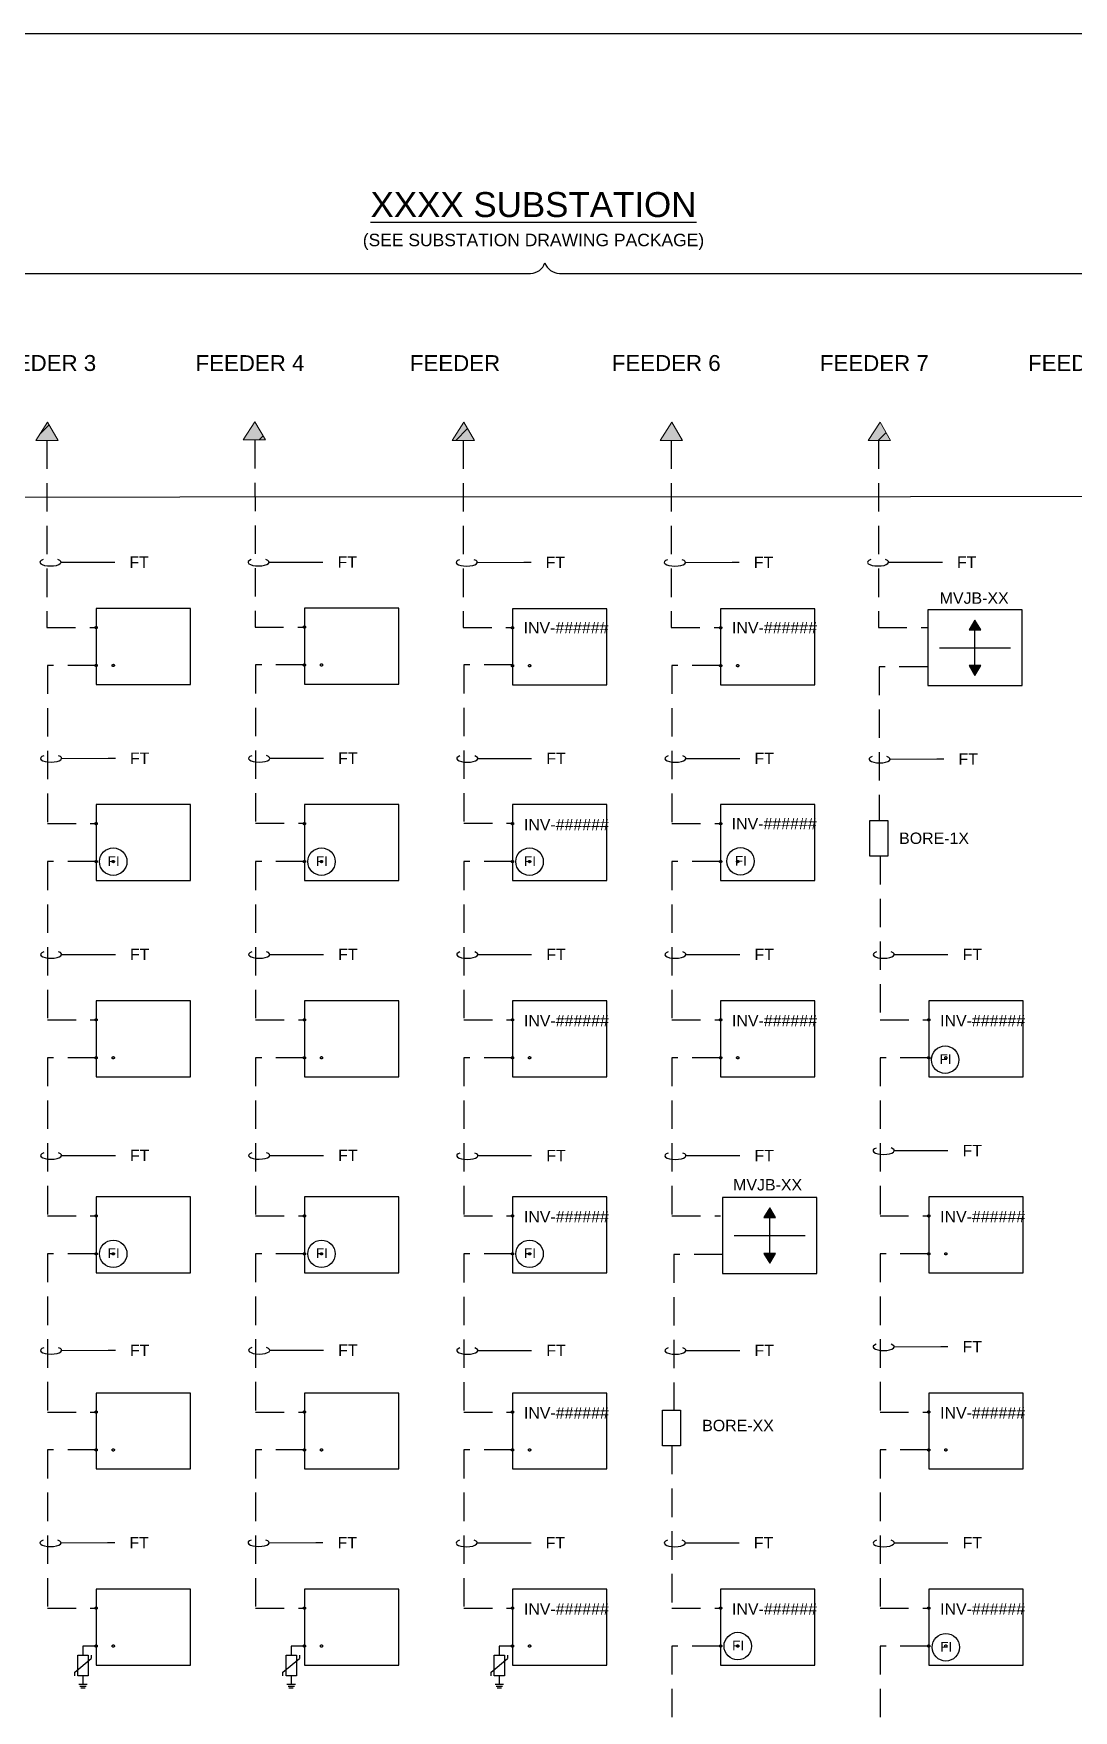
# Model space of a CAD drawing. Header units: feet. Extents: x -17.9 to 68.3, y -75.5 to 2.6.
# Drawn here: x 20.84 to 29.97, y -27.4 to -12.68 of the extents above; entities that cross this region are included whole.
import ezdxf
from ezdxf import colors
from ezdxf.entities.mleader import LeaderData, LeaderLine
from ezdxf.math import Vec2, Vec3

# ---------------------------------------------------------------- set-up
doc = ezdxf.new("R2010")
doc.units = ezdxf.units.FT
doc.header["$MEASUREMENT"] = 0
for name, pattern in [('DASHED2', [0.375, 0.25, -0.125]), ('HIDDEN', [0.375, 0.25, -0.125]), ('PHANTOM2', [1.25, 0.625, -0.125, 0.125, -0.125, 0.125, -0.125])]:
    doc.linetypes.add(name, pattern=pattern)
for name, color, linetype in [('E-1LIN', 4, 'Continuous'), ('E-1LIN-EQPM-ENCL', 7, 'PHANTOM2'), ('G-ANNO-TEXT', 1, 'Continuous'), ('G-ANNO-TEXT-BOUNDARY', 253, 'Continuous'), ('PV-MV-EQUIP', 162, 'Continuous'), ('PV-UG-MV-CABLE', 5, 'HIDDEN')]:
    doc.layers.add(name, color=color, linetype=linetype)
doc.layers.add('PV-PCS BOUNDARY', color=224, linetype='DASHED2', lineweight=0)
doc.styles.add('NEI-A', font='arial.ttf')

# ---------------------------------------------------------------- blocks, each defined once
blk = doc.blocks.new('*U45')
at = {"linetype": 'Continuous'}
blk.add_lwpolyline([(0.828, 0.167), (0, 0.167), (0, -0.5), (0.828, -0.5)], close=True, dxfattribs=at)
at = {"layer": 'Defpoints', "linetype": 'DASHED2'}
for centre in [(0, 0), (0, -0.333), (0.15, -0.333)]:
    blk.add_circle(centre, 0.01, dxfattribs=at)
blk = doc.blocks.new('ARROW')
h = blk.add_hatch()
h.set_pattern_fill('ANSI31', color=256)
h.paths.add_polyline_path([(0, 0), (-0.074, -0.114), (0.066, -0.114)])
h = blk.add_hatch(color=256)
h.dxf.hatch_style = 1
h.paths.add_polyline_path([(0, 0), (-0.074, -0.114), (0.066, -0.114)])
blk.add_lwpolyline([(0, 0), (-0.074, -0.114), (0.066, -0.114), (0, 0)], close=True)
blk = doc.blocks.new('FAULT INDICATOR')
at = {"layer": 'E-1LIN'}
blk.add_circle((0, 0), 0.141, dxfattribs=at)
at = {"layer": 'E-1LIN', "insert": (-0.058, 0.056), "char_height": 0.1, "attachment_point": 1, "style": 'NEI-A'}
blk.add_mtext_dynamic_manual_height_columns('FI', width=0.49016, gutter_width=0.547, heights=[0], dxfattribs=at)
blk = doc.blocks.new('*U51')
h = blk.add_hatch(color=256)
h.dxf.hatch_style = 1
h.paths.add_polyline_path([(0.299, 0.175), (0.262, 0.113), (0.335, 0.113)])
h = blk.add_hatch(color=256)
h.dxf.hatch_style = 1
h.paths.add_polyline_path([(0.299, -0.175), (0.335, -0.113), (0.262, -0.113)])
for points in [[(0.262, 0.113), (0.335, 0.113), (0.299, 0.175)], [(0.335, -0.113), (0.262, -0.113), (0.299, -0.175)]]:
    blk.add_lwpolyline(points, close=True)
for points in [[(0.299, -0.113), (0.299, 0.113)], [(0.074, 0), (0.524, 0)]]:
    blk.add_lwpolyline(points)
at = {"layer": 'PV-MV-EQUIP', "linetype": 'Continuous'}
blk.add_lwpolyline([(0, -0.24), (0.597, -0.24), (0.597, 0.24), (0, 0.24)], close=True, dxfattribs=at)
blk = doc.blocks.new('A$Cc326a1cc')
for p, q in [((-0.486, 0.026), (-0.486, -0.024)), ((-0.466, 0.037), (-0.466, -0.037)), ((-0.444, 0.049), (-0.444, -0.049)), ((-0.346, 0), (-0.444, 0))]:
    blk.add_line(p, q)
for points in [[(-0.346, 0.096), (-0.304, 0.096)], [(-0.304, 0.096), (-0.147, -0.096)], [(0, 0), (-0.106, 0)], [(-0.106, -0.096), (-0.147, -0.096)]]:
    blk.add_lwpolyline(points)
blk.add_lwpolyline([(-0.106, 0.06), (-0.106, -0.06), (-0.346, -0.06), (-0.346, 0.06)], close=True)
blk = doc.blocks.new('Equipment Callout Arrowhead .75')
at = {"color": 0}
blk.add_ellipse((-0.25, 0), major_axis=(0.743, 0), ratio=0.350959, start_param=-0.80282, end_param=3.944413, dxfattribs=at)

msp = doc.modelspace()

# ---------------------------------------------------------------- linework, layer by layer
at = {"layer": 'Defpoints', "color": 5}
msp.add_lwpolyline([(14.495, -12.676), (41.404, -12.676), (41.404, -35.686), (14.495, -35.686)], close=True, dxfattribs=at)
at = {"layer": 'E-1LIN'}
for points in [[(21.387, -26.836), (21.271, -26.836)], [(23.215, -26.836), (23.099, -26.836)], [(25.042, -26.836), (24.926, -26.836)]]:
    msp.add_lwpolyline(points, dxfattribs=at)
at = {"layer": 'G-ANNO-TEXT', "flags": 128}
msp.add_lwpolyline([(16.628, -14.876, -0.463783), (16.715, -14.783), (25.201, -14.783, 0.298343), (25.327, -14.69, 0.298343), (25.453, -14.783), (33.979, -14.783, -0.4246), (34.112, -14.876)], format="xyb", dxfattribs=at)
at = {"layer": 'G-ANNO-TEXT-BOUNDARY', "flags": 128}
msp.add_lwpolyline([(34.953, -16.741), (15.701, -16.749)], dxfattribs=at)
at = {"layer": 'PV-MV-EQUIP', "linetype": 'Continuous'}
for points in [[(28.336, -19.586), (28.336, -19.899), (28.179, -19.899), (28.179, -19.586)], [(26.516, -24.765), (26.516, -25.078), (26.36, -25.078), (26.36, -24.765)]]:
    msp.add_lwpolyline(points, close=True, dxfattribs=at)
at = {"layer": 'PV-UG-MV-CABLE'}
for points in [[(20.954, -16.249), (20.955, -17.892), (21.387, -17.892)], [(22.781, -16.245), (22.782, -17.888), (23.215, -17.888)], [(24.609, -16.249), (24.609, -17.892), (25.042, -17.892)], [(26.436, -16.249), (26.436, -17.892), (26.869, -17.892)], [(28.254, -16.249), (28.255, -17.892), (28.687, -17.892)], [(21.387, -18.225), (20.96, -18.225), (20.96, -19.614), (21.387, -19.614)], [(23.215, -18.221), (22.787, -18.221), (22.787, -19.61), (23.214, -19.61)], [(25.042, -18.221), (24.615, -18.221), (24.615, -19.61), (25.042, -19.61)], [(26.869, -18.225), (26.442, -18.225), (26.442, -19.614), (26.869, -19.614)], [(28.687, -18.236), (28.26, -18.236), (28.26, -19.586)], [(21.387, -19.948), (20.96, -19.948), (20.96, -21.337), (21.387, -21.337)], [(23.215, -19.948), (22.787, -19.948), (22.787, -21.337), (23.214, -21.337)], [(25.042, -19.948), (24.615, -19.948), (24.615, -21.337), (25.042, -21.337)], [(26.869, -19.948), (26.442, -19.948), (26.442, -21.337), (26.869, -21.337)], [(28.27, -19.899), (28.27, -21.337), (28.696, -21.337)], [(21.387, -21.67), (20.96, -21.67), (20.96, -23.059), (21.387, -23.059)], [(23.215, -21.67), (22.787, -21.67), (22.787, -23.059), (23.214, -23.059)], [(25.042, -21.67), (24.615, -21.67), (24.615, -23.059), (25.042, -23.059)], [(26.869, -21.67), (26.442, -21.67), (26.442, -23.059), (26.869, -23.059)], [(28.696, -21.67), (28.269, -21.67), (28.269, -23.059), (28.696, -23.059)], [(21.387, -23.392), (20.96, -23.392), (20.96, -24.781), (21.387, -24.781)], [(23.215, -23.392), (22.787, -23.392), (22.787, -24.781), (23.214, -24.781)], [(25.042, -23.393), (24.615, -23.393), (24.615, -24.782), (25.042, -24.782)], [(26.886, -23.397), (26.459, -23.397), (26.459, -24.765)], [(28.696, -23.392), (28.269, -23.392), (28.269, -24.781), (28.696, -24.781)], [(21.387, -25.114), (20.96, -25.114), (20.96, -26.503), (21.387, -26.503)], [(23.215, -25.114), (22.787, -25.114), (22.787, -26.503), (23.214, -26.503)], [(25.042, -25.114), (24.615, -25.114), (24.615, -26.503), (25.042, -26.503)], [(26.442, -25.078), (26.442, -26.503), (26.869, -26.503)], [(28.696, -25.114), (28.269, -25.114), (28.269, -26.503), (28.696, -26.503)], [(26.869, -26.836), (26.442, -26.836), (26.442, -28.225), (26.869, -28.225)], [(28.696, -26.836), (28.269, -26.836), (28.269, -28.225), (28.696, -28.225)]]:
    msp.add_lwpolyline(points, dxfattribs=at)

# ---------------------------------------------------------------- block references
for name, p, xscale, yscale, zscale in [('*U51', (28.687, -18.069), 1.387623779437333, 1.387623779437333, 1.387623779437333), ('FAULT INDICATOR', (21.537, -19.948), 0.8542186844683534, 0.8542186844683534, 0.8542186844683534), ('FAULT INDICATOR', (23.365, -19.948), 0.8542186844683534, 0.8542186844683534, 0.8542186844683534), ('FAULT INDICATOR', (25.192, -19.948), 0.8542186844683534, 0.8542186844683534, 0.8542186844683534), ('FAULT INDICATOR', (27.043, -19.945), 0.8542186844683534, 0.8542186844683534, 0.8542186844683534), ('FAULT INDICATOR', (28.84, -21.687), 0.8542186844683534, 0.8542186844683534, 0.8542186844683534), ('*U51', (26.885, -23.231), 1.387623779437333, 1.387623779437333, 1.387623779437333), ('FAULT INDICATOR', (21.537, -23.392), 0.8542186844683534, 0.8542186844683534, 0.8542186844683534), ('FAULT INDICATOR', (23.365, -23.392), 0.8542186844683534, 0.8542186844683534, 0.8542186844683534), ('FAULT INDICATOR', (25.192, -23.392), 0.8542186844683534, 0.8542186844683534, 0.8542186844683534), ('FAULT INDICATOR', (27.019, -26.836), 0.8542186844683534, 0.8542186844683534, 0.8542186844683534), ('FAULT INDICATOR', (28.846, -26.847), 0.8542186844683534, 0.8542186844683534, 0.8542186844683534)]:
    msp.add_blockref(name, p, dxfattribs=dict(xscale=xscale, yscale=yscale, zscale=zscale))
at = {"layer": 'E-1LIN', "xscale": 0.7534336403886895, "yscale": 0.7534336403886895, "zscale": 0.7534336403886895, "rotation": 90}
for p in [(21.271, -26.836), (23.099, -26.836), (24.926, -26.836)]:
    msp.add_blockref('A$Cc326a1cc', p, dxfattribs=at)
at = {"layer": 'E-1LIN-EQPM-ENCL'}
for p in [(21.387, -17.892), (23.215, -17.888), (25.042, -17.894), (26.869, -17.894), (21.387, -19.614), (23.215, -19.614), (25.042, -19.614), (26.869, -19.614), (21.387, -21.337), (23.215, -21.337), (25.042, -21.337), (26.869, -21.337), (28.696, -21.337), (21.387, -23.059), (23.215, -23.059), (25.042, -23.059), (28.696, -23.059), (21.387, -24.781), (23.215, -24.781), (25.042, -24.781), (28.696, -24.781), (21.387, -26.503), (23.215, -26.503), (25.042, -26.503), (26.869, -26.503), (28.696, -26.503)]:
    msp.add_blockref('*U45', p, dxfattribs=at)
at = {"layer": 'PV-PCS BOUNDARY', "xscale": 1.39854621569094, "yscale": 1.39854621569094, "zscale": 1.39854621569094}
for p in [(20.96, -16.089), (22.781, -16.085), (24.615, -16.089), (26.442, -16.089), (28.269, -16.089)]:
    msp.add_blockref('ARROW', p, dxfattribs=at)

# ---------------------------------------------------------------- texts
at = {"layer": 'G-ANNO-TEXT', "style": 'NEI-A'}
for s, width, gutter_width, heights, insert, char_height, attachment_point in [('FEEDER 3', 1.26609, 0.765, [0], (21.387, -15.57), 0.1399, 6), ('FEEDER 4', 1.20335, 0.765, [0], (23.215, -15.57), 0.1399, 6), ('FEEDER \xa0', 1.17547, 0.765, [0], (25.042, -15.57), 0.1399, 6), ('FEEDER 6', 1.24518, 0.765, [0], (26.869, -15.57), 0.1399, 6), ('FEEDER 7', 1.23821, 0.765, [0], (28.696, -15.57), 0.1399, 6), ('FEEDER 8', 1.28003, 0.765, [0], (30.523, -15.57), 0.1399, 6), ('MVJB-XX', 0.64995, 0.587, [0], (28.792, -17.634), 0.1, 4), ('INV-######', 0.4444, 0.467, [0.145], (25.139, -17.894), 0.1, 4), ('INV-######', 0.4444, 0.467, [0.145], (26.969, -17.894), 0.1, 4), ('INV-######', 0.4444, 0.467, [0.145], (25.142, -19.622), 0.1, 4), ('INV-######', 0.4444, 0.467, [0.145], (26.966, -19.615), 0.1, 4), ('BORE-1X', 0.64995, 0.587, [0], (28.436, -19.743), 0.1, 4), ('INV-######', 0.4444, 0.467, [0.145], (25.142, -21.344), 0.1, 4), ('INV-######', 0.4444, 0.467, [0.145], (26.969, -21.344), 0.1, 4), ('INV-######', 0.4444, 0.467, [0.145], (28.796, -21.344), 0.1, 4), ('MVJB-XX', 0.64995, 0.587, [0], (26.979, -22.786), 0.1, 4), ('INV-######', 0.4444, 0.467, [0.145], (25.142, -23.066), 0.1, 4), ('INV-######', 0.4444, 0.467, [0.145], (28.796, -23.065), 0.1, 4), ('INV-######', 0.4444, 0.467, [0.145], (25.142, -24.788), 0.1, 4), ('INV-######', 0.4444, 0.467, [0.145], (28.796, -24.788), 0.1, 4), ('BORE-XX', 0.64995, 0.587, [0], (26.707, -24.9), 0.1, 4), ('INV-######', 0.4444, 0.467, [0.145], (25.142, -26.51), 0.1, 4), ('INV-######', 0.4444, 0.467, [0.145], (26.969, -26.51), 0.1, 4), ('INV-######', 0.4444, 0.467, [0.145], (28.796, -26.51), 0.1, 4)]:
    msp.add_mtext_dynamic_manual_height_columns(s, width=width, gutter_width=gutter_width, heights=heights, dxfattribs=dict(at, insert=insert, char_height=char_height, attachment_point=attachment_point))

# ---------------------------------------------------------------- leaders
at = {"layer": 'G-ANNO-TEXT'}
ml = msp.add_multileader_mtext('Standard', dxfattribs=at)
ml.set_content(' FT', color=256, style='NEI-A')
ml.set_leader_properties()
ml.set_arrow_properties(name='Equipment Callout Arrowhead .75')
ml.build(insert=Vec2(0, 0))
ml.multileader.update_dxf_attribs({"dogleg_length": 0.0625, "arrow_head_size": 0.125})
ctx = ml.context
ctx.base_point, ctx.char_height, ctx.arrow_head_size, ctx.landing_gap_size, ctx.plane_origin = Vec3(21.55, -17.318), 0.1, 0.125, 0.09, Vec3(20.951, -18.617)
notes = []
notes.append((ctx, [(0, (1, 1, 0), (21.487, -17.318), (1, 0), 0.0625, [(0, [(20.955, -17.319)], 0, [])])]))
ctx.mtext.insert, ctx.mtext.width, ctx.mtext.flow_direction = Vec3(21.64, -17.268), 1, 5
ml = msp.add_multileader_mtext('Standard', dxfattribs=at)
ml.set_content(' FT', color=256, style='NEI-A')
ml.set_leader_properties()
ml.set_arrow_properties(name='Equipment Callout Arrowhead .75')
ml.build(insert=Vec2(0, 0))
ml.multileader.update_dxf_attribs({"dogleg_length": 0.0625, "arrow_head_size": 0.125})
ctx = ml.context
ctx.base_point, ctx.char_height, ctx.arrow_head_size, ctx.landing_gap_size, ctx.plane_origin = Vec3(23.377, -17.317), 0.1, 0.125, 0.09, Vec3(22.778, -18.616)
notes.append((ctx, [(0, (1, 1, 0), (23.315, -17.317), (1, 0), 0.0625, [(0, [(22.782, -17.319)], 0, [])])]))
ctx.mtext.insert, ctx.mtext.width, ctx.mtext.flow_direction = Vec3(23.467, -17.267), 1, 5
ml = msp.add_multileader_mtext('Standard', dxfattribs=at)
ml.set_content(' FT', color=256, style='NEI-A')
ml.set_leader_properties()
ml.set_arrow_properties(name='Equipment Callout Arrowhead .75')
ml.build(insert=Vec2(0, 0))
ml.multileader.update_dxf_attribs({"dogleg_length": 0.0625, "arrow_head_size": 0.125})
ctx = ml.context
ctx.base_point, ctx.char_height, ctx.arrow_head_size, ctx.landing_gap_size, ctx.plane_origin = Vec3(25.204, -17.319), 0.1, 0.125, 0.09, Vec3(24.606, -18.618)
notes.append((ctx, [(0, (1, 1, 0), (25.142, -17.319), (1, 0), 0.0625, [(0, [(24.609, -17.32)], 0, [])])]))
ctx.mtext.insert, ctx.mtext.width, ctx.mtext.flow_direction = Vec3(25.294, -17.269), 1, 5
ml = msp.add_multileader_mtext('Standard', dxfattribs=at)
ml.set_content(' FT', color=256, style='NEI-A')
ml.set_leader_properties()
ml.set_arrow_properties(name='Equipment Callout Arrowhead .75')
ml.build(insert=Vec2(0, 0))
ml.multileader.update_dxf_attribs({"dogleg_length": 0.0625, "arrow_head_size": 0.125})
ctx = ml.context
ctx.base_point, ctx.char_height, ctx.arrow_head_size, ctx.landing_gap_size, ctx.plane_origin = Vec3(27.031, -17.319), 0.1, 0.125, 0.09, Vec3(26.433, -18.618)
notes.append((ctx, [(0, (1, 1, 0), (26.969, -17.319), (1, 0), 0.0625, [(0, [(26.436, -17.32)], 0, [])])]))
ctx.mtext.insert, ctx.mtext.width, ctx.mtext.flow_direction = Vec3(27.121, -17.269), 1, 5
ml = msp.add_multileader_mtext('Standard', dxfattribs=at)
ml.set_content(' FT', color=256, style='NEI-A')
ml.set_leader_properties()
ml.set_arrow_properties(name='Equipment Callout Arrowhead .75')
ml.build(insert=Vec2(0, 0))
ml.multileader.update_dxf_attribs({"dogleg_length": 0.0625, "arrow_head_size": 0.125})
ctx = ml.context
ctx.base_point, ctx.char_height, ctx.arrow_head_size, ctx.landing_gap_size, ctx.plane_origin = Vec3(28.815, -17.318), 0.1, 0.125, 0.09, Vec3(28.216, -18.617)
notes.append((ctx, [(0, (1, 1, 0), (28.753, -17.318), (1, 0), 0.0625, [(0, [(28.22, -17.319)], 0, [])])]))
ctx.mtext.insert, ctx.mtext.width, ctx.mtext.flow_direction = Vec3(28.905, -17.268), 1, 5
ml = msp.add_multileader_mtext('Standard', dxfattribs=at)
ml.set_content(' FT', color=256, style='NEI-A')
ml.set_leader_properties()
ml.set_arrow_properties(name='Equipment Callout Arrowhead .75')
ml.build(insert=Vec2(0, 0))
ml.multileader.update_dxf_attribs({"dogleg_length": 0.0625, "arrow_head_size": 0.125})
ctx = ml.context
ctx.base_point, ctx.char_height, ctx.arrow_head_size, ctx.landing_gap_size, ctx.plane_origin = Vec3(21.555, -19.04), 0.1, 0.125, 0.09, Vec3(20.957, -20.339)
notes.append((ctx, [(0, (1, 1, 0), (21.493, -19.04), (1, 0), 0.0625, [(0, [(20.96, -19.041)], 0, [])])]))
ctx.mtext.insert, ctx.mtext.width, ctx.mtext.flow_direction = Vec3(21.645, -18.99), 1, 5
ml = msp.add_multileader_mtext('Standard', dxfattribs=at)
ml.set_content(' FT', color=256, style='NEI-A')
ml.set_leader_properties()
ml.set_arrow_properties(name='Equipment Callout Arrowhead .75')
ml.build(insert=Vec2(0, 0))
ml.multileader.update_dxf_attribs({"dogleg_length": 0.0625, "arrow_head_size": 0.125})
ctx = ml.context
ctx.base_point, ctx.char_height, ctx.arrow_head_size, ctx.landing_gap_size, ctx.plane_origin = Vec3(23.382, -19.039), 0.1, 0.125, 0.09, Vec3(22.784, -20.338)
notes.append((ctx, [(0, (1, 1, 0), (23.32, -19.039), (1, 0), 0.0625, [(0, [(22.787, -19.041)], 0, [])])]))
ctx.mtext.insert, ctx.mtext.width, ctx.mtext.flow_direction = Vec3(23.472, -18.989), 1, 5
ml = msp.add_multileader_mtext('Standard', dxfattribs=at)
ml.set_content(' FT', color=256, style='NEI-A')
ml.set_leader_properties()
ml.set_arrow_properties(name='Equipment Callout Arrowhead .75')
ml.build(insert=Vec2(0, 0))
ml.multileader.update_dxf_attribs({"dogleg_length": 0.0625, "arrow_head_size": 0.125})
ctx = ml.context
ctx.base_point, ctx.char_height, ctx.arrow_head_size, ctx.landing_gap_size, ctx.plane_origin = Vec3(25.21, -19.041), 0.1, 0.125, 0.09, Vec3(24.611, -20.34)
notes.append((ctx, [(0, (1, 1, 0), (25.147, -19.041), (1, 0), 0.0625, [(0, [(24.614, -19.042)], 0, [])])]))
ctx.mtext.insert, ctx.mtext.width, ctx.mtext.flow_direction = Vec3(25.3, -18.991), 1, 5
ml = msp.add_multileader_mtext('Standard', dxfattribs=at)
ml.set_content(' FT', color=256, style='NEI-A')
ml.set_leader_properties()
ml.set_arrow_properties(name='Equipment Callout Arrowhead .75')
ml.build(insert=Vec2(0, 0))
ml.multileader.update_dxf_attribs({"dogleg_length": 0.0625, "arrow_head_size": 0.125})
ctx = ml.context
ctx.base_point, ctx.char_height, ctx.arrow_head_size, ctx.landing_gap_size, ctx.plane_origin = Vec3(27.037, -19.041), 0.1, 0.125, 0.09, Vec3(26.438, -20.34)
notes.append((ctx, [(0, (1, 1, 0), (26.974, -19.041), (1, 0), 0.0625, [(0, [(26.441, -19.042)], 0, [])])]))
ctx.mtext.insert, ctx.mtext.width, ctx.mtext.flow_direction = Vec3(27.127, -18.991), 1, 5
ml = msp.add_multileader_mtext('Standard', dxfattribs=at)
ml.set_content(' FT', color=256, style='NEI-A')
ml.set_leader_properties()
ml.set_arrow_properties(name='Equipment Callout Arrowhead .75')
ml.build(insert=Vec2(0, 0))
ml.multileader.update_dxf_attribs({"dogleg_length": 0.0625, "arrow_head_size": 0.125})
ctx = ml.context
ctx.base_point, ctx.char_height, ctx.arrow_head_size, ctx.landing_gap_size, ctx.plane_origin = Vec3(28.828, -19.046), 0.1, 0.125, 0.09, Vec3(28.229, -20.345)
notes.append((ctx, [(0, (1, 1, 0), (28.766, -19.046), (1, 0), 0.0625, [(0, [(28.233, -19.048)], 0, [])])]))
ctx.mtext.insert, ctx.mtext.width, ctx.mtext.flow_direction = Vec3(28.918, -18.996), 1, 5
ml = msp.add_multileader_mtext('Standard', dxfattribs=at)
ml.set_content(' FT', color=256, style='NEI-A')
ml.set_leader_properties()
ml.set_arrow_properties(name='Equipment Callout Arrowhead .75')
ml.build(insert=Vec2(0, 0))
ml.multileader.update_dxf_attribs({"dogleg_length": 0.0625, "arrow_head_size": 0.125})
ctx = ml.context
ctx.base_point, ctx.char_height, ctx.arrow_head_size, ctx.landing_gap_size, ctx.plane_origin = Vec3(21.555, -20.762), 0.1, 0.125, 0.09, Vec3(20.957, -22.061)
notes.append((ctx, [(0, (1, 1, 0), (21.493, -20.762), (1, 0), 0.0625, [(0, [(20.96, -20.763)], 0, [])])]))
ctx.mtext.insert, ctx.mtext.width, ctx.mtext.flow_direction = Vec3(21.645, -20.712), 1, 5
ml = msp.add_multileader_mtext('Standard', dxfattribs=at)
ml.set_content(' FT', color=256, style='NEI-A')
ml.set_leader_properties()
ml.set_arrow_properties(name='Equipment Callout Arrowhead .75')
ml.build(insert=Vec2(0, 0))
ml.multileader.update_dxf_attribs({"dogleg_length": 0.0625, "arrow_head_size": 0.125})
ctx = ml.context
ctx.base_point, ctx.char_height, ctx.arrow_head_size, ctx.landing_gap_size, ctx.plane_origin = Vec3(23.382, -20.762), 0.1, 0.125, 0.09, Vec3(22.784, -22.061)
notes.append((ctx, [(0, (1, 1, 0), (23.32, -20.762), (1, 0), 0.0625, [(0, [(22.787, -20.763)], 0, [])])]))
ctx.mtext.insert, ctx.mtext.width, ctx.mtext.flow_direction = Vec3(23.472, -20.712), 1, 5
ml = msp.add_multileader_mtext('Standard', dxfattribs=at)
ml.set_content(' FT', color=256, style='NEI-A')
ml.set_leader_properties()
ml.set_arrow_properties(name='Equipment Callout Arrowhead .75')
ml.build(insert=Vec2(0, 0))
ml.multileader.update_dxf_attribs({"dogleg_length": 0.0625, "arrow_head_size": 0.125})
ctx = ml.context
ctx.base_point, ctx.char_height, ctx.arrow_head_size, ctx.landing_gap_size, ctx.plane_origin = Vec3(25.21, -20.763), 0.1, 0.125, 0.09, Vec3(24.611, -22.062)
notes.append((ctx, [(0, (1, 1, 0), (25.147, -20.763), (1, 0), 0.0625, [(0, [(24.614, -20.764)], 0, [])])]))
ctx.mtext.insert, ctx.mtext.width, ctx.mtext.flow_direction = Vec3(25.3, -20.713), 1, 5
ml = msp.add_multileader_mtext('Standard', dxfattribs=at)
ml.set_content(' FT', color=256, style='NEI-A')
ml.set_leader_properties()
ml.set_arrow_properties(name='Equipment Callout Arrowhead .75')
ml.build(insert=Vec2(0, 0))
ml.multileader.update_dxf_attribs({"dogleg_length": 0.0625, "arrow_head_size": 0.125})
ctx = ml.context
ctx.base_point, ctx.char_height, ctx.arrow_head_size, ctx.landing_gap_size, ctx.plane_origin = Vec3(27.037, -20.763), 0.1, 0.125, 0.09, Vec3(26.438, -22.062)
notes.append((ctx, [(0, (1, 1, 0), (26.974, -20.763), (1, 0), 0.0625, [(0, [(26.441, -20.764)], 0, [])])]))
ctx.mtext.insert, ctx.mtext.width, ctx.mtext.flow_direction = Vec3(27.127, -20.713), 1, 5
ml = msp.add_multileader_mtext('Standard', dxfattribs=at)
ml.set_content(' FT', color=256, style='NEI-A')
ml.set_leader_properties()
ml.set_arrow_properties(name='Equipment Callout Arrowhead .75')
ml.build(insert=Vec2(0, 0))
ml.multileader.update_dxf_attribs({"dogleg_length": 0.0625, "arrow_head_size": 0.125})
ctx = ml.context
ctx.base_point, ctx.char_height, ctx.arrow_head_size, ctx.landing_gap_size, ctx.plane_origin = Vec3(28.865, -20.763), 0.1, 0.125, 0.09, Vec3(28.266, -22.062)
notes.append((ctx, [(0, (1, 1, 0), (28.802, -20.763), (1, 0), 0.0625, [(0, [(28.27, -20.764)], 0, [])])]))
ctx.mtext.insert, ctx.mtext.width, ctx.mtext.flow_direction = Vec3(28.955, -20.713), 1, 5
ml = msp.add_multileader_mtext('Standard', dxfattribs=at)
ml.set_content(' FT', color=256, style='NEI-A')
ml.set_leader_properties()
ml.set_arrow_properties(name='Equipment Callout Arrowhead .75')
ml.build(insert=Vec2(0, 0))
ml.multileader.update_dxf_attribs({"dogleg_length": 0.0625, "arrow_head_size": 0.125})
ctx = ml.context
ctx.base_point, ctx.char_height, ctx.arrow_head_size, ctx.landing_gap_size, ctx.plane_origin = Vec3(21.555, -22.528), 0.1, 0.125, 0.09, Vec3(20.957, -23.827)
notes.append((ctx, [(0, (1, 1, 0), (21.493, -22.528), (1, 0), 0.0625, [(0, [(20.96, -22.529)], 0, [])])]))
ctx.mtext.insert, ctx.mtext.width, ctx.mtext.flow_direction = Vec3(21.645, -22.478), 1, 5
ml = msp.add_multileader_mtext('Standard', dxfattribs=at)
ml.set_content(' FT', color=256, style='NEI-A')
ml.set_leader_properties()
ml.set_arrow_properties(name='Equipment Callout Arrowhead .75')
ml.build(insert=Vec2(0, 0))
ml.multileader.update_dxf_attribs({"dogleg_length": 0.0625, "arrow_head_size": 0.125})
ctx = ml.context
ctx.base_point, ctx.char_height, ctx.arrow_head_size, ctx.landing_gap_size, ctx.plane_origin = Vec3(23.382, -22.527), 0.1, 0.125, 0.09, Vec3(22.784, -23.826)
notes.append((ctx, [(0, (1, 1, 0), (23.32, -22.527), (1, 0), 0.0625, [(0, [(22.787, -22.528)], 0, [])])]))
ctx.mtext.insert, ctx.mtext.width, ctx.mtext.flow_direction = Vec3(23.472, -22.477), 1, 5
ml = msp.add_multileader_mtext('Standard', dxfattribs=at)
ml.set_content(' FT', color=256, style='NEI-A')
ml.set_leader_properties()
ml.set_arrow_properties(name='Equipment Callout Arrowhead .75')
ml.build(insert=Vec2(0, 0))
ml.multileader.update_dxf_attribs({"dogleg_length": 0.0625, "arrow_head_size": 0.125})
ctx = ml.context
ctx.base_point, ctx.char_height, ctx.arrow_head_size, ctx.landing_gap_size, ctx.plane_origin = Vec3(25.21, -22.529), 0.1, 0.125, 0.09, Vec3(24.611, -23.828)
notes.append((ctx, [(0, (1, 1, 0), (25.147, -22.529), (1, 0), 0.0625, [(0, [(24.614, -22.53)], 0, [])])]))
ctx.mtext.insert, ctx.mtext.width, ctx.mtext.flow_direction = Vec3(25.3, -22.479), 1, 5
ml = msp.add_multileader_mtext('Standard', dxfattribs=at)
ml.set_content(' FT', color=256, style='NEI-A')
ml.set_leader_properties()
ml.set_arrow_properties(name='Equipment Callout Arrowhead .75')
ml.build(insert=Vec2(0, 0))
ml.multileader.update_dxf_attribs({"dogleg_length": 0.0625, "arrow_head_size": 0.125})
ctx = ml.context
ctx.base_point, ctx.char_height, ctx.arrow_head_size, ctx.landing_gap_size, ctx.plane_origin = Vec3(27.037, -22.529), 0.1, 0.125, 0.09, Vec3(26.438, -23.828)
notes.append((ctx, [(0, (1, 1, 0), (26.974, -22.529), (1, 0), 0.0625, [(0, [(26.441, -22.53)], 0, [])])]))
ctx.mtext.insert, ctx.mtext.width, ctx.mtext.flow_direction = Vec3(27.127, -22.479), 1, 5
ml = msp.add_multileader_mtext('Standard', dxfattribs=at)
ml.set_content(' FT', color=256, style='NEI-A')
ml.set_leader_properties()
ml.set_arrow_properties(name='Equipment Callout Arrowhead .75')
ml.build(insert=Vec2(0, 0))
ml.multileader.update_dxf_attribs({"dogleg_length": 0.0625, "arrow_head_size": 0.125})
ctx = ml.context
ctx.base_point, ctx.char_height, ctx.arrow_head_size, ctx.landing_gap_size, ctx.plane_origin = Vec3(28.864, -22.485), 0.1, 0.125, 0.09, Vec3(28.265, -23.784)
notes.append((ctx, [(0, (1, 1, 0), (28.801, -22.485), (1, 0), 0.0625, [(0, [(28.269, -22.486)], 0, [])])]))
ctx.mtext.insert, ctx.mtext.width, ctx.mtext.flow_direction = Vec3(28.954, -22.435), 1, 5
ml = msp.add_multileader_mtext('Standard', dxfattribs=at)
ml.set_content(' FT', color=256, style='NEI-A')
ml.set_leader_properties()
ml.set_arrow_properties(name='Equipment Callout Arrowhead .75')
ml.build(insert=Vec2(0, 0))
ml.multileader.update_dxf_attribs({"dogleg_length": 0.0625, "arrow_head_size": 0.125})
ctx = ml.context
ctx.base_point, ctx.char_height, ctx.arrow_head_size, ctx.landing_gap_size, ctx.plane_origin = Vec3(21.555, -24.239), 0.1, 0.125, 0.09, Vec3(20.957, -25.538)
notes.append((ctx, [(0, (1, 1, 0), (21.493, -24.239), (1, 0), 0.0625, [(0, [(20.96, -24.24)], 0, [])])]))
ctx.mtext.insert, ctx.mtext.width, ctx.mtext.flow_direction = Vec3(21.645, -24.189), 1, 5
ml = msp.add_multileader_mtext('Standard', dxfattribs=at)
ml.set_content(' FT', color=256, style='NEI-A')
ml.set_leader_properties()
ml.set_arrow_properties(name='Equipment Callout Arrowhead .75')
ml.build(insert=Vec2(0, 0))
ml.multileader.update_dxf_attribs({"dogleg_length": 0.0625, "arrow_head_size": 0.125})
ctx = ml.context
ctx.base_point, ctx.char_height, ctx.arrow_head_size, ctx.landing_gap_size, ctx.plane_origin = Vec3(23.382, -24.238), 0.1, 0.125, 0.09, Vec3(22.784, -25.537)
notes.append((ctx, [(0, (1, 1, 0), (23.32, -24.238), (1, 0), 0.0625, [(0, [(22.787, -24.239)], 0, [])])]))
ctx.mtext.insert, ctx.mtext.width, ctx.mtext.flow_direction = Vec3(23.472, -24.188), 1, 5
ml = msp.add_multileader_mtext('Standard', dxfattribs=at)
ml.set_content(' FT', color=256, style='NEI-A')
ml.set_leader_properties()
ml.set_arrow_properties(name='Equipment Callout Arrowhead .75')
ml.build(insert=Vec2(0, 0))
ml.multileader.update_dxf_attribs({"dogleg_length": 0.0625, "arrow_head_size": 0.125})
ctx = ml.context
ctx.base_point, ctx.char_height, ctx.arrow_head_size, ctx.landing_gap_size, ctx.plane_origin = Vec3(25.21, -24.24), 0.1, 0.125, 0.09, Vec3(24.611, -25.539)
notes.append((ctx, [(0, (1, 1, 0), (25.147, -24.24), (1, 0), 0.0625, [(0, [(24.614, -24.241)], 0, [])])]))
ctx.mtext.insert, ctx.mtext.width, ctx.mtext.flow_direction = Vec3(25.3, -24.19), 1, 5
ml = msp.add_multileader_mtext('Standard', dxfattribs=at)
ml.set_content(' FT', color=256, style='NEI-A')
ml.set_leader_properties()
ml.set_arrow_properties(name='Equipment Callout Arrowhead .75')
ml.build(insert=Vec2(0, 0))
ml.multileader.update_dxf_attribs({"dogleg_length": 0.0625, "arrow_head_size": 0.125})
ctx = ml.context
ctx.base_point, ctx.char_height, ctx.arrow_head_size, ctx.landing_gap_size, ctx.plane_origin = Vec3(27.037, -24.24), 0.1, 0.125, 0.09, Vec3(26.438, -25.539)
notes.append((ctx, [(0, (1, 1, 0), (26.974, -24.24), (1, 0), 0.0625, [(0, [(26.441, -24.241)], 0, [])])]))
ctx.mtext.insert, ctx.mtext.width, ctx.mtext.flow_direction = Vec3(27.127, -24.19), 1, 5
ml = msp.add_multileader_mtext('Standard', dxfattribs=at)
ml.set_content(' FT', color=256, style='NEI-A')
ml.set_leader_properties()
ml.set_arrow_properties(name='Equipment Callout Arrowhead .75')
ml.build(insert=Vec2(0, 0))
ml.multileader.update_dxf_attribs({"dogleg_length": 0.0625, "arrow_head_size": 0.125})
ctx = ml.context
ctx.base_point, ctx.char_height, ctx.arrow_head_size, ctx.landing_gap_size, ctx.plane_origin = Vec3(28.864, -24.207), 0.1, 0.125, 0.09, Vec3(28.265, -25.506)
notes.append((ctx, [(0, (1, 1, 0), (28.801, -24.207), (1, 0), 0.0625, [(0, [(28.269, -24.209)], 0, [])])]))
ctx.mtext.insert, ctx.mtext.width, ctx.mtext.flow_direction = Vec3(28.954, -24.157), 1, 5
ml = msp.add_multileader_mtext('Standard', dxfattribs=at)
ml.set_content(' FT', color=256, style='NEI-A')
ml.set_leader_properties()
ml.set_arrow_properties(name='Equipment Callout Arrowhead .75')
ml.build(insert=Vec2(0, 0))
ml.multileader.update_dxf_attribs({"dogleg_length": 0.0625, "arrow_head_size": 0.125})
ctx = ml.context
ctx.base_point, ctx.char_height, ctx.arrow_head_size, ctx.landing_gap_size, ctx.plane_origin = Vec3(21.55, -25.928), 0.1, 0.125, 0.09, Vec3(20.951, -27.227)
notes.append((ctx, [(0, (1, 1, 0), (21.487, -25.928), (1, 0), 0.0625, [(0, [(20.955, -25.93)], 0, [])])]))
ctx.mtext.insert, ctx.mtext.width, ctx.mtext.flow_direction = Vec3(21.64, -25.878), 1, 5
ml = msp.add_multileader_mtext('Standard', dxfattribs=at)
ml.set_content(' FT', color=256, style='NEI-A')
ml.set_leader_properties()
ml.set_arrow_properties(name='Equipment Callout Arrowhead .75')
ml.build(insert=Vec2(0, 0))
ml.multileader.update_dxf_attribs({"dogleg_length": 0.0625, "arrow_head_size": 0.125})
ctx = ml.context
ctx.base_point, ctx.char_height, ctx.arrow_head_size, ctx.landing_gap_size, ctx.plane_origin = Vec3(23.377, -25.928), 0.1, 0.125, 0.09, Vec3(22.778, -27.227)
notes.append((ctx, [(0, (1, 1, 0), (23.315, -25.928), (1, 0), 0.0625, [(0, [(22.782, -25.929)], 0, [])])]))
ctx.mtext.insert, ctx.mtext.width, ctx.mtext.flow_direction = Vec3(23.467, -25.878), 1, 5
ml = msp.add_multileader_mtext('Standard', dxfattribs=at)
ml.set_content(' FT', color=256, style='NEI-A')
ml.set_leader_properties()
ml.set_arrow_properties(name='Equipment Callout Arrowhead .75')
ml.build(insert=Vec2(0, 0))
ml.multileader.update_dxf_attribs({"dogleg_length": 0.0625, "arrow_head_size": 0.125})
ctx = ml.context
ctx.base_point, ctx.char_height, ctx.arrow_head_size, ctx.landing_gap_size, ctx.plane_origin = Vec3(25.204, -25.929), 0.1, 0.125, 0.09, Vec3(24.606, -27.228)
notes.append((ctx, [(0, (1, 1, 0), (25.142, -25.929), (1, 0), 0.0625, [(0, [(24.609, -25.931)], 0, [])])]))
ctx.mtext.insert, ctx.mtext.width, ctx.mtext.flow_direction = Vec3(25.294, -25.879), 1, 5
ml = msp.add_multileader_mtext('Standard', dxfattribs=at)
ml.set_content(' FT', color=256, style='NEI-A')
ml.set_leader_properties()
ml.set_arrow_properties(name='Equipment Callout Arrowhead .75')
ml.build(insert=Vec2(0, 0))
ml.multileader.update_dxf_attribs({"dogleg_length": 0.0625, "arrow_head_size": 0.125})
ctx = ml.context
ctx.base_point, ctx.char_height, ctx.arrow_head_size, ctx.landing_gap_size, ctx.plane_origin = Vec3(27.031, -25.929), 0.1, 0.125, 0.09, Vec3(26.433, -27.228)
notes.append((ctx, [(0, (1, 1, 0), (26.969, -25.929), (1, 0), 0.0625, [(0, [(26.436, -25.931)], 0, [])])]))
ctx.mtext.insert, ctx.mtext.width, ctx.mtext.flow_direction = Vec3(27.121, -25.879), 1, 5
ml = msp.add_multileader_mtext('Standard', dxfattribs=at)
ml.set_content(' FT', color=256, style='NEI-A')
ml.set_leader_properties()
ml.set_arrow_properties(name='Equipment Callout Arrowhead .75')
ml.build(insert=Vec2(0, 0))
ml.multileader.update_dxf_attribs({"dogleg_length": 0.0625, "arrow_head_size": 0.125})
ctx = ml.context
ctx.base_point, ctx.char_height, ctx.arrow_head_size, ctx.landing_gap_size, ctx.plane_origin = Vec3(28.865, -25.929), 0.1, 0.125, 0.09, Vec3(28.266, -27.228)
notes.append((ctx, [(0, (1, 1, 0), (28.802, -25.929), (1, 0), 0.0625, [(0, [(28.27, -25.931)], 0, [])])]))
ctx.mtext.insert, ctx.mtext.width, ctx.mtext.flow_direction = Vec3(28.955, -25.879), 1, 5
for ctx, leaders in notes:
    for number, flags, end, landing, length, lines in leaders:
        leader = LeaderData()
        leader.index, (leader.has_last_leader_line, leader.has_dogleg_vector, leader.attachment_direction) = number, flags
        leader.last_leader_point, leader.dogleg_vector, leader.dogleg_length = Vec3(end), Vec3(landing), length
        for number, points, colour, breaks in lines:
            line = LeaderLine()
            line.index, line.vertices, line.color, line.breaks = number, Vec3.list(points), colors.encode_raw_color(colour), breaks
            leader.lines.append(line)
        ctx.leaders.append(leader)

# ---------------------------------------------------------------- next in the draw order: texts
at = {"layer": 'G-ANNO-TEXT', "insert": (25.226, -14.068), "char_height": 0.2194, "width": 5.98692, "attachment_point": 2, "style": 'NEI-A', "bg_fill": 3, "box_fill_scale": 1.5, "bg_fill_color": 256, "bg_fill_transparency": 0}
msp.add_mtext('{\\LXXXX SUBSTATION \\P\\H0.5x;\\l(SEE SUBSTATION DRAWING PACKAGE)}', dxfattribs=at)

doc.saveas('drawing.dxf')
